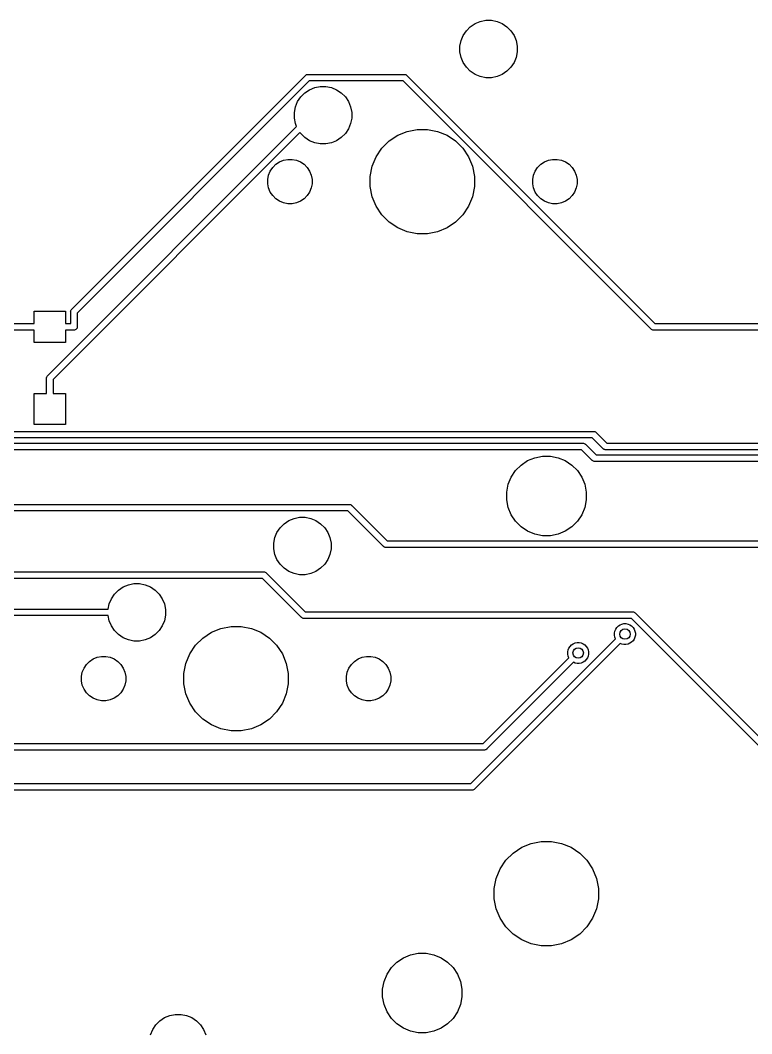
# Model space of a CAD drawing. Extents: x 0.4 to 23, y -16.1 to -0.4.
# Drawn here: x 11.487 to 12.591, y -4.473 to -2.944 of the extents above; entities that cross this region are included whole.
import ezdxf

# ---------------------------------------------------------------- set-up
doc = ezdxf.new("R2010")
doc.units = 0
doc.header["$MEASUREMENT"] = 0
doc.layers.add('BLACK', color=7, linetype='CONTINUOUS')

msp = doc.modelspace()

# ---------------------------------------------------------------- linework, layer by layer
at = {"layer": 'BLACK', "linetype": 'CONTINUOUS'}
for p, q in [((12.1661, -2.95386), (12.1732, -2.94912)), ((12.1732, -2.94912), (12.1811, -2.94586)), ((12.1811, -2.94586), (12.1895, -2.94419)), ((12.1895, -2.94419), (12.198, -2.94419)), ((12.198, -2.94419), (12.2064, -2.94586)), ((12.2064, -2.94586), (12.2143, -2.94912)), ((12.2143, -2.94912), (12.2213, -2.95386)), ((12.1554, -2.96699), (12.1601, -2.95989)), ((12.1601, -2.95989), (12.1661, -2.95386)), ((12.2213, -2.95386), (12.2274, -2.95989)), ((12.2274, -2.95989), (12.2321, -2.96699)), ((12.1504, -2.98323), (12.1521, -2.97487)), ((12.1521, -2.97487), (12.1554, -2.96699)), ((12.2321, -2.96699), (12.2354, -2.97487)), ((12.2354, -2.97487), (12.237, -2.98323)), ((12.1504, -2.99177), (12.1504, -2.98323)), ((12.1521, -3.00013), (12.1504, -2.99177)), ((12.237, -2.99177), (12.2354, -3.00013)), ((12.237, -2.98323), (12.237, -2.99177)), ((12.1554, -3.00801), (12.1521, -3.00013)), ((12.1601, -3.01511), (12.1554, -3.00801)), ((12.2321, -3.00801), (12.2274, -3.01511)), ((12.2354, -3.00013), (12.2321, -3.00801)), ((11.5644, -3.38032), (11.9172, -3.02751)), ((11.9172, -3.02751), (11.9173, -3.02732)), ((11.9173, -3.02732), (11.9175, -3.02716)), ((11.9175, -3.02716), (11.9181, -3.0267)), ((11.9175, -3.02716), (11.9175, -3.02716)), ((11.9181, -3.0267), (11.919, -3.02625)), ((11.9181, -3.0267), (11.9181, -3.0267)), ((11.9181, -3.0267), (11.9181, -3.0267)), ((11.919, -3.02625), (11.9199, -3.02596)), ((11.9199, -3.02596), (11.9206, -3.02589)), ((11.9206, -3.02589), (11.9208, -3.02587)), ((11.9206, -3.02589), (11.9206, -3.02589)), ((11.9208, -3.02587), (11.9211, -3.02589)), ((11.9211, -3.02589), (12.0664, -3.02589)), ((12.0664, -3.02589), (12.0666, -3.02587)), ((12.0666, -3.02587), (12.0669, -3.02589)), ((12.0669, -3.02589), (12.0669, -3.02589)), ((12.0669, -3.02589), (12.0676, -3.02596)), ((12.0676, -3.02596), (12.0685, -3.02625)), ((12.0685, -3.02625), (12.0694, -3.0267)), ((12.0694, -3.0267), (12.0701, -3.02732)), ((12.0701, -3.02732), (12.0703, -3.02751)), ((12.0703, -3.02751), (12.4446, -3.40182)), ((12.1661, -3.02114), (12.1601, -3.01511)), ((12.1732, -3.02588), (12.1661, -3.02114)), ((12.1811, -3.02914), (12.1732, -3.02588)), ((12.2143, -3.02588), (12.2064, -3.02914)), ((12.2213, -3.02114), (12.2143, -3.02588)), ((12.2274, -3.01511), (12.2213, -3.02114)), ((11.9229, -3.03574), (11.5726, -3.38601)), ((12.0646, -3.03574), (11.9229, -3.03574)), ((12.4389, -3.41005), (12.0646, -3.03574)), ((12.1895, -3.03081), (12.1811, -3.02914)), ((12.198, -3.03081), (12.1895, -3.03081)), ((12.2064, -3.02914), (12.198, -3.03081)), ((11.9101, -3.05989), (11.9161, -3.05386)), ((11.9161, -3.05386), (11.9232, -3.04912)), ((11.9232, -3.04912), (11.9311, -3.04586)), ((11.9311, -3.04586), (11.9395, -3.04419)), ((11.9395, -3.04419), (11.948, -3.04419)), ((11.948, -3.04419), (11.9564, -3.04586)), ((11.9564, -3.04586), (11.9643, -3.04912)), ((11.9643, -3.04912), (11.9713, -3.05386)), ((11.9713, -3.05386), (11.9774, -3.05989)), ((11.9021, -3.07487), (11.9054, -3.06699)), ((11.9054, -3.06699), (11.9101, -3.05989)), ((11.9774, -3.05989), (11.9821, -3.06699)), ((11.9821, -3.06699), (11.9854, -3.07487)), ((11.9004, -3.08323), (11.9021, -3.07487)), ((11.9004, -3.09177), (11.9004, -3.08323)), ((11.9854, -3.07487), (11.987, -3.08323)), ((11.987, -3.08323), (11.987, -3.09177)), ((11.9021, -3.10013), (11.9004, -3.09177)), ((11.9039, -3.10446), (11.9021, -3.10013)), ((11.9854, -3.10013), (11.9821, -3.10801)), ((11.987, -3.09177), (11.9854, -3.10013)), ((11.528, -3.48039), (11.9039, -3.10446)), ((11.9089, -3.11334), (11.5362, -3.48608)), ((11.9101, -3.11511), (11.9089, -3.11334)), ((11.9161, -3.12114), (11.9101, -3.11511)), ((11.9774, -3.11511), (11.9713, -3.12114)), ((11.9821, -3.10801), (11.9774, -3.11511)), ((12.0435, -3.12634), (12.0564, -3.11772)), ((12.0564, -3.11772), (12.0708, -3.11179)), ((12.0708, -3.11179), (12.086, -3.10876)), ((12.086, -3.10876), (12.1015, -3.10876)), ((12.1015, -3.10876), (12.1167, -3.11179)), ((12.1167, -3.11179), (12.131, -3.11772)), ((12.131, -3.11772), (12.1439, -3.12634)), ((11.9232, -3.12588), (11.9161, -3.12114)), ((11.9311, -3.12914), (11.9232, -3.12588)), ((11.9395, -3.13081), (11.9311, -3.12914)), ((11.948, -3.13081), (11.9395, -3.13081)), ((11.9564, -3.12914), (11.948, -3.13081)), ((11.9643, -3.12588), (11.9564, -3.12914)), ((11.9713, -3.12114), (11.9643, -3.12588)), ((12.0326, -3.13731), (12.0435, -3.12634)), ((12.1439, -3.12634), (12.1549, -3.13731)), ((12.024, -3.1502), (12.0326, -3.13731)), ((12.1549, -3.13731), (12.1635, -3.1502)), ((11.8677, -3.16617), (11.8724, -3.16151)), ((11.8724, -3.16151), (11.8779, -3.15784)), ((11.8779, -3.15784), (11.884, -3.15532)), ((11.884, -3.15532), (11.8904, -3.15404)), ((11.8904, -3.15404), (11.897, -3.15404)), ((11.897, -3.15404), (11.9035, -3.15532)), ((11.9035, -3.15532), (11.9096, -3.15784)), ((11.9096, -3.15784), (11.9151, -3.16151)), ((11.9151, -3.16151), (11.9197, -3.16617)), ((12.015, -3.17974), (12.018, -3.16453)), ((12.018, -3.16453), (12.024, -3.1502)), ((12.1635, -3.1502), (12.1695, -3.16453)), ((12.1695, -3.16453), (12.1725, -3.17974)), ((12.2677, -3.16617), (12.2724, -3.16151)), ((12.2724, -3.16151), (12.2779, -3.15784)), ((12.2779, -3.15784), (12.284, -3.15532)), ((12.284, -3.15532), (12.2904, -3.15404)), ((12.2904, -3.15404), (12.297, -3.15404)), ((12.297, -3.15404), (12.3035, -3.15532)), ((12.3035, -3.15532), (12.3096, -3.15784)), ((12.3096, -3.15784), (12.3151, -3.16151)), ((12.3151, -3.16151), (12.3197, -3.16617)), ((11.8603, -3.1842), (11.8616, -3.17774)), ((11.8616, -3.17774), (11.8641, -3.17165)), ((11.8641, -3.17165), (11.8677, -3.16617)), ((11.9197, -3.16617), (11.9234, -3.17165)), ((11.9234, -3.17165), (11.9259, -3.17774)), ((11.9259, -3.17774), (11.9272, -3.1842)), ((12.015, -3.19526), (12.015, -3.17974)), ((12.1725, -3.17974), (12.1725, -3.19526)), ((12.2603, -3.1842), (12.2616, -3.17774)), ((12.2616, -3.17774), (12.2641, -3.17165)), ((12.2641, -3.17165), (12.2677, -3.16617)), ((12.3197, -3.16617), (12.3234, -3.17165)), ((12.3234, -3.17165), (12.3259, -3.17774)), ((12.3259, -3.17774), (12.3272, -3.1842)), ((11.8603, -3.1908), (11.8603, -3.1842)), ((11.8616, -3.19726), (11.8603, -3.1908)), ((11.9272, -3.1908), (11.9259, -3.19726)), ((11.9272, -3.1842), (11.9272, -3.1908)), ((12.018, -3.21047), (12.015, -3.19526)), ((12.1725, -3.19526), (12.1695, -3.21047)), ((12.2603, -3.1908), (12.2603, -3.1842)), ((12.2616, -3.19726), (12.2603, -3.1908)), ((12.3272, -3.1908), (12.3259, -3.19726)), ((12.3272, -3.1842), (12.3272, -3.1908)), ((11.8641, -3.20335), (11.8616, -3.19726)), ((11.8677, -3.20883), (11.8641, -3.20335)), ((11.8724, -3.21349), (11.8677, -3.20883)), ((11.9197, -3.20883), (11.9151, -3.21349)), ((11.9234, -3.20335), (11.9197, -3.20883)), ((11.9259, -3.19726), (11.9234, -3.20335)), ((12.024, -3.2248), (12.018, -3.21047)), ((12.1695, -3.21047), (12.1635, -3.2248)), ((12.2641, -3.20335), (12.2616, -3.19726)), ((12.2677, -3.20883), (12.2641, -3.20335)), ((12.2724, -3.21349), (12.2677, -3.20883)), ((12.3197, -3.20883), (12.3151, -3.21349)), ((12.3234, -3.20335), (12.3197, -3.20883)), ((12.3259, -3.19726), (12.3234, -3.20335)), ((11.8779, -3.21716), (11.8724, -3.21349)), ((11.884, -3.21968), (11.8779, -3.21716)), ((11.8904, -3.22096), (11.884, -3.21968)), ((11.897, -3.22096), (11.8904, -3.22096)), ((11.9035, -3.21968), (11.897, -3.22096)), ((11.9096, -3.21716), (11.9035, -3.21968)), ((11.9151, -3.21349), (11.9096, -3.21716)), ((12.0326, -3.23769), (12.024, -3.2248)), ((12.1635, -3.2248), (12.1549, -3.23769)), ((12.2779, -3.21716), (12.2724, -3.21349)), ((12.284, -3.21968), (12.2779, -3.21716)), ((12.2904, -3.22096), (12.284, -3.21968)), ((12.297, -3.22096), (12.2904, -3.22096)), ((12.3035, -3.21968), (12.297, -3.22096)), ((12.3096, -3.21716), (12.3035, -3.21968)), ((12.3151, -3.21349), (12.3096, -3.21716)), ((12.0435, -3.24866), (12.0326, -3.23769)), ((12.1549, -3.23769), (12.1439, -3.24866)), ((12.0564, -3.25728), (12.0435, -3.24866)), ((12.1439, -3.24866), (12.131, -3.25728)), ((12.0708, -3.26321), (12.0564, -3.25728)), ((12.086, -3.26624), (12.0708, -3.26321)), ((12.1015, -3.26624), (12.086, -3.26624)), ((12.1167, -3.26321), (12.1015, -3.26624)), ((12.131, -3.25728), (12.1167, -3.26321)), ((11.5076, -3.40182), (11.5076, -3.38312)), ((11.5076, -3.38312), (11.5549, -3.38312)), ((11.5549, -3.38312), (11.5549, -3.40182)), ((11.5627, -3.38397), (11.5628, -3.38301)), ((11.5628, -3.38421), (11.5627, -3.38397)), ((11.5628, -3.38301), (11.5631, -3.38208)), ((11.5628, -3.40182), (11.5628, -3.38421)), ((11.5631, -3.38208), (11.5636, -3.38123)), ((11.5636, -3.38123), (11.564, -3.38066)), ((11.564, -3.38066), (11.5642, -3.38048)), ((11.564, -3.38066), (11.564, -3.38066)), ((11.5642, -3.38048), (11.5644, -3.38032)), ((11.5726, -3.38601), (11.5726, -3.4065)), ((11.434, -3.40182), (11.5076, -3.40182)), ((11.5549, -3.40182), (11.5628, -3.40182)), ((11.5718, -3.40949), (11.5712, -3.41024)), ((11.5723, -3.40863), (11.5718, -3.40949)), ((11.5725, -3.4077), (11.5723, -3.40863)), ((11.5726, -3.40674), (11.5725, -3.4077)), ((11.5726, -3.4065), (11.5726, -3.40674)), ((12.439, -3.41024), (12.4389, -3.41005)), ((12.4446, -3.40182), (12.8067, -3.40182)), ((11.5076, -3.41166), (11.4358, -3.41166)), ((11.5076, -3.43036), (11.5076, -3.41166)), ((11.5674, -3.41166), (11.5549, -3.41166)), ((11.5549, -3.41166), (11.5549, -3.43036)), ((11.5677, -3.41169), (11.5674, -3.41166)), ((11.5679, -3.41166), (11.5677, -3.41169)), ((11.5687, -3.41159), (11.5679, -3.41166)), ((11.5679, -3.41166), (11.5679, -3.41166)), ((11.5696, -3.41131), (11.5687, -3.41159)), ((11.5704, -3.41085), (11.5696, -3.41131)), ((11.5712, -3.41024), (11.5704, -3.41085)), ((12.4392, -3.41039), (12.439, -3.41024)), ((12.4397, -3.41077), (12.4392, -3.41039)), ((12.4392, -3.41039), (12.4392, -3.41039)), ((12.4398, -3.41085), (12.4397, -3.41077)), ((12.4407, -3.41131), (12.4398, -3.41085)), ((12.4416, -3.41159), (12.4407, -3.41131)), ((12.4423, -3.41166), (12.4416, -3.41159)), ((12.4425, -3.41169), (12.4423, -3.41166)), ((12.4423, -3.41166), (12.4423, -3.41166)), ((12.4428, -3.41166), (12.4425, -3.41169)), ((12.802, -3.41166), (12.4428, -3.41166)), ((11.5549, -3.43036), (11.5076, -3.43036)), ((11.5263, -3.48404), (11.5264, -3.4836)), ((11.5263, -3.48428), (11.5263, -3.48404)), ((11.5263, -3.49457), (11.5263, -3.48428)), ((11.5264, -3.48308), (11.5265, -3.48285)), ((11.5264, -3.4836), (11.5264, -3.48308)), ((11.5265, -3.48285), (11.5267, -3.48215)), ((11.5267, -3.48215), (11.5271, -3.4813)), ((11.5271, -3.4813), (11.5276, -3.48073)), ((11.5276, -3.48073), (11.5278, -3.48055)), ((11.5276, -3.48073), (11.5276, -3.48073)), ((11.5278, -3.48055), (11.528, -3.48039)), ((11.5362, -3.48608), (11.5362, -3.50713)), ((11.5263, -3.50713), (11.5263, -3.49457)), ((11.5263, -3.49457), (11.5263, -3.49457)), ((11.5076, -3.55438), (11.5076, -3.50713)), ((11.5076, -3.50713), (11.5263, -3.50713)), ((11.5362, -3.50713), (11.5549, -3.50713)), ((11.5549, -3.50713), (11.5549, -3.55438)), ((11.5549, -3.55438), (11.5076, -3.55438)), ((11.3074, -3.56456), (12.3521, -3.56456)), ((12.3503, -3.57441), (11.3092, -3.57441)), ((12.3664, -3.59052), (12.3503, -3.57441)), ((12.3521, -3.56456), (12.3524, -3.56454)), ((12.3524, -3.56454), (12.3526, -3.56456)), ((12.3526, -3.56456), (12.3526, -3.56456)), ((12.3526, -3.56456), (12.3533, -3.56463)), ((12.3533, -3.56463), (12.3543, -3.56492)), ((12.3543, -3.56492), (12.3551, -3.56537)), ((12.3551, -3.56537), (12.3559, -3.56599)), ((12.3559, -3.56599), (12.356, -3.56618)), ((12.356, -3.56618), (12.3721, -3.58229)), ((11.3148, -3.58229), (12.3359, -3.58229)), ((12.3341, -3.59213), (11.3166, -3.59213)), ((12.3503, -3.60828), (12.3341, -3.59213)), ((12.3359, -3.58229), (12.3361, -3.58227)), ((12.3361, -3.58227), (12.3364, -3.58229)), ((12.3364, -3.58229), (12.3364, -3.58229)), ((12.3364, -3.58229), (12.3371, -3.58236)), ((12.3371, -3.58236), (12.338, -3.58264)), ((12.338, -3.58264), (12.3389, -3.5831)), ((12.3389, -3.5831), (12.3396, -3.58372)), ((12.3396, -3.58372), (12.3398, -3.5839)), ((12.3398, -3.5839), (12.3559, -3.60005)), ((12.3666, -3.59071), (12.3664, -3.59052)), ((12.3668, -3.59086), (12.3666, -3.59071)), ((12.3673, -3.59132), (12.3668, -3.59086)), ((12.3676, -3.59144), (12.3673, -3.59132)), ((12.3682, -3.59178), (12.3676, -3.59144)), ((12.3691, -3.59206), (12.3682, -3.59178)), ((12.3698, -3.59213), (12.3691, -3.59206)), ((12.3701, -3.59215), (12.3698, -3.59213)), ((12.3698, -3.59213), (12.3698, -3.59213)), ((12.3703, -3.59213), (12.3701, -3.59215)), ((13.9919, -3.59213), (12.3703, -3.59213)), ((12.3721, -3.58229), (13.9901, -3.58229)), ((12.2428, -3.61527), (12.2526, -3.6087)), ((12.2526, -3.6087), (12.2635, -3.60418)), ((12.2635, -3.60418), (12.2751, -3.60187)), ((12.2751, -3.60187), (12.2869, -3.60187)), ((12.2869, -3.60187), (12.2985, -3.60418)), ((12.2985, -3.60418), (12.3095, -3.6087)), ((12.3095, -3.6087), (12.3193, -3.61527)), ((12.3504, -3.60847), (12.3503, -3.60828)), ((12.3506, -3.60862), (12.3504, -3.60847)), ((12.3512, -3.60908), (12.3506, -3.60862)), ((12.3559, -3.60005), (13.9974, -3.60005)), ((12.2278, -3.63347), (12.2344, -3.62364)), ((12.2344, -3.62364), (12.2428, -3.61527)), ((12.3193, -3.61527), (12.3277, -3.62364)), ((12.3277, -3.62364), (12.3342, -3.63347)), ((12.352, -3.60954), (12.3512, -3.60908)), ((12.3529, -3.60982), (12.352, -3.60954)), ((12.3537, -3.60989), (12.3529, -3.60982)), ((12.3539, -3.60992), (12.3537, -3.60989)), ((12.3537, -3.60989), (12.3537, -3.60989)), ((12.3541, -3.60989), (12.3539, -3.60992)), ((13.9992, -3.60989), (12.3541, -3.60989)), ((12.2233, -3.6444), (12.2278, -3.63347)), ((12.3342, -3.63347), (12.3388, -3.6444)), ((12.221, -3.656), (12.2233, -3.6444)), ((12.3388, -3.6444), (12.3411, -3.656)), ((12.221, -3.66782), (12.221, -3.656)), ((12.2233, -3.67942), (12.221, -3.66782)), ((12.3411, -3.66782), (12.3388, -3.67942)), ((12.3411, -3.656), (12.3411, -3.66782)), ((11.4296, -3.6747), (11.9832, -3.6747)), ((11.9814, -3.68454), (11.4314, -3.68454)), ((12.035, -3.73811), (11.9814, -3.68454)), ((11.9832, -3.6747), (11.9834, -3.67467)), ((11.9834, -3.67467), (11.9837, -3.6747)), ((11.9837, -3.6747), (11.9837, -3.6747)), ((11.9837, -3.6747), (11.9844, -3.67477)), ((11.9844, -3.67477), (11.9853, -3.67505)), ((11.9853, -3.67505), (11.9862, -3.67551)), ((11.9862, -3.67551), (11.9869, -3.67612)), ((11.9869, -3.67612), (11.9871, -3.67631)), ((11.9871, -3.67631), (12.0407, -3.72988)), ((12.2278, -3.69035), (12.2233, -3.67942)), ((12.3388, -3.67942), (12.3342, -3.69035)), ((11.8849, -3.70386), (11.892, -3.69912)), ((11.892, -3.69912), (11.8999, -3.69586)), ((11.8999, -3.69586), (11.9083, -3.69419)), ((11.9083, -3.69419), (11.9168, -3.69419)), ((11.9168, -3.69419), (11.9252, -3.69586)), ((11.9252, -3.69586), (11.933, -3.69912)), ((11.933, -3.69912), (11.9401, -3.70386)), ((12.2344, -3.70018), (12.2278, -3.69035)), ((12.2428, -3.70855), (12.2344, -3.70018)), ((12.3277, -3.70018), (12.3193, -3.70855)), ((12.3342, -3.69035), (12.3277, -3.70018)), ((11.8741, -3.71699), (11.8789, -3.70989)), ((11.8789, -3.70989), (11.8849, -3.70386)), ((11.9401, -3.70386), (11.9462, -3.70989)), ((11.9462, -3.70989), (11.9509, -3.71699)), ((12.2526, -3.71512), (12.2428, -3.70855)), ((12.2635, -3.71964), (12.2526, -3.71512)), ((12.3095, -3.71512), (12.2985, -3.71964)), ((12.3193, -3.70855), (12.3095, -3.71512)), ((11.8692, -3.73323), (11.8709, -3.72487)), ((11.8709, -3.72487), (11.8741, -3.71699)), ((11.9509, -3.71699), (11.9542, -3.72487)), ((11.9542, -3.72487), (11.9558, -3.73323)), ((12.0407, -3.72988), (13.6413, -3.72988)), ((12.2751, -3.72195), (12.2635, -3.71964)), ((12.2869, -3.72195), (12.2751, -3.72195)), ((12.2985, -3.71964), (12.2869, -3.72195)), ((11.8692, -3.74177), (11.8692, -3.73323)), ((11.8709, -3.75013), (11.8692, -3.74177)), ((11.9558, -3.74177), (11.9542, -3.75013)), ((11.9558, -3.73323), (11.9558, -3.74177)), ((12.0351, -3.7383), (12.035, -3.73811)), ((12.0353, -3.73845), (12.0351, -3.7383)), ((12.0359, -3.73891), (12.0353, -3.73845)), ((12.0353, -3.73845), (12.0353, -3.73845)), ((12.0361, -3.73906), (12.0359, -3.73891)), ((12.0367, -3.73937), (12.0361, -3.73906)), ((12.0376, -3.73965), (12.0367, -3.73937)), ((12.0384, -3.73972), (12.0376, -3.73965)), ((12.0386, -3.73975), (12.0384, -3.73972)), ((12.0384, -3.73972), (12.0384, -3.73972)), ((12.0389, -3.73972), (12.0386, -3.73975)), ((13.6431, -3.73972), (12.0389, -3.73972)), ((11.8741, -3.75801), (11.8709, -3.75013)), ((11.8789, -3.76511), (11.8741, -3.75801)), ((11.9509, -3.75801), (11.9462, -3.76511)), ((11.9542, -3.75013), (11.9509, -3.75801)), ((11.3808, -3.77646), (11.8542, -3.77646)), ((11.8542, -3.77646), (11.8544, -3.77644)), ((11.8544, -3.77644), (11.8547, -3.77646)), ((11.8547, -3.77646), (11.8547, -3.77646)), ((11.8547, -3.77646), (11.8554, -3.77653)), ((11.8554, -3.77653), (11.8563, -3.77681)), ((11.8563, -3.77681), (11.8572, -3.77727)), ((11.8849, -3.77114), (11.8789, -3.76511)), ((11.892, -3.77588), (11.8849, -3.77114)), ((11.8999, -3.77914), (11.892, -3.77588)), ((11.933, -3.77588), (11.9252, -3.77914)), ((11.9401, -3.77114), (11.933, -3.77588)), ((11.9462, -3.76511), (11.9401, -3.77114)), ((11.8524, -3.7863), (11.3826, -3.7863)), ((11.9112, -3.8451), (11.8524, -3.7863)), ((11.8572, -3.77727), (11.8579, -3.77789)), ((11.8579, -3.77789), (11.8581, -3.77807)), ((11.8581, -3.77807), (11.9169, -3.83687)), ((11.9083, -3.78081), (11.8999, -3.77914)), ((11.9168, -3.78081), (11.9083, -3.78081)), ((11.9252, -3.77914), (11.9168, -3.78081)), ((11.6289, -3.80989), (11.6349, -3.80386)), ((11.6349, -3.80386), (11.642, -3.79912)), ((11.642, -3.79912), (11.6499, -3.79586)), ((11.6499, -3.79586), (11.6583, -3.79419)), ((11.6583, -3.79419), (11.6668, -3.79419)), ((11.6668, -3.79419), (11.6752, -3.79586)), ((11.6752, -3.79586), (11.683, -3.79912)), ((11.683, -3.79912), (11.6901, -3.80386)), ((11.6901, -3.80386), (11.6962, -3.80989)), ((11.6209, -3.82487), (11.6241, -3.81699)), ((11.6241, -3.81699), (11.6289, -3.80989)), ((11.6962, -3.80989), (11.7009, -3.81699)), ((11.7009, -3.81699), (11.7042, -3.82487)), ((11.4487, -3.83258), (11.6193, -3.83258)), ((11.6193, -3.83258), (11.6209, -3.82487)), ((11.7042, -3.82487), (11.7058, -3.83323)), ((11.7058, -3.83323), (11.7058, -3.84177)), ((11.9169, -3.83687), (12.4112, -3.83687)), ((12.4112, -3.83687), (12.4114, -3.83685)), ((12.4114, -3.83685), (12.4117, -3.83687)), ((12.4117, -3.83687), (12.4117, -3.83687)), ((12.4117, -3.83687), (12.4124, -3.83694)), ((12.4124, -3.83694), (12.4133, -3.83722)), ((12.4133, -3.83722), (12.4142, -3.83768)), ((12.4142, -3.83768), (12.4149, -3.83829)), ((12.4149, -3.83829), (12.4151, -3.83848)), ((11.6193, -3.84242), (11.4505, -3.84242)), ((11.6209, -3.85013), (11.6193, -3.84242)), ((11.6241, -3.85801), (11.6209, -3.85013)), ((11.7042, -3.85013), (11.7009, -3.85801)), ((11.7058, -3.84177), (11.7042, -3.85013)), ((11.9113, -3.84529), (11.9112, -3.8451)), ((11.9115, -3.84544), (11.9113, -3.84529)), ((11.912, -3.84582), (11.9115, -3.84544)), ((11.9115, -3.84544), (11.9115, -3.84544)), ((11.9121, -3.8459), (11.912, -3.84582)), ((11.9129, -3.84636), (11.9121, -3.8459)), ((11.9139, -3.84664), (11.9129, -3.84636)), ((11.9146, -3.84671), (11.9139, -3.84664)), ((11.9148, -3.84674), (11.9146, -3.84671)), ((11.9146, -3.84671), (11.9146, -3.84671)), ((11.9151, -3.84671), (11.9148, -3.84674)), ((12.4094, -3.84671), (11.9151, -3.84671)), ((12.6855, -4.12286), (12.4094, -3.84671)), ((12.4151, -3.83848), (12.6912, -4.11463)), ((11.6289, -3.86511), (11.6241, -3.85801)), ((11.6349, -3.87114), (11.6289, -3.86511)), ((11.6962, -3.86511), (11.6901, -3.87114)), ((11.7009, -3.85801), (11.6962, -3.86511)), ((11.7623, -3.87634), (11.7752, -3.86772)), ((11.7752, -3.86772), (11.7896, -3.86179)), ((11.7896, -3.86179), (11.8048, -3.85876)), ((11.8048, -3.85876), (11.8203, -3.85876)), ((11.8203, -3.85876), (11.8355, -3.86179)), ((11.8355, -3.86179), (11.8498, -3.86772)), ((11.8498, -3.86772), (11.8627, -3.87634)), ((12.3839, -3.8688), (12.3845, -3.86575)), ((12.3839, -3.8719), (12.3839, -3.8688)), ((12.3845, -3.86575), (12.3856, -3.86289)), ((12.3856, -3.86289), (12.3874, -3.86031)), ((12.3874, -3.86031), (12.3896, -3.85811)), ((12.3896, -3.85811), (12.3921, -3.85639)), ((12.3921, -3.85639), (12.395, -3.8552)), ((12.395, -3.8552), (12.398, -3.8546)), ((12.398, -3.8546), (12.4011, -3.8546)), ((12.4011, -3.8546), (12.4042, -3.8552)), ((12.4042, -3.8552), (12.4071, -3.85639)), ((12.4071, -3.85639), (12.4096, -3.85811)), ((12.4096, -3.85811), (12.4118, -3.86031)), ((12.4118, -3.86031), (12.4136, -3.86289)), ((12.4136, -3.86289), (12.4147, -3.86575)), ((12.4147, -3.86575), (12.4153, -3.8688)), ((12.4153, -3.8688), (12.4153, -3.8719)), ((11.642, -3.87588), (11.6349, -3.87114)), ((11.6499, -3.87914), (11.642, -3.87588)), ((11.6583, -3.88081), (11.6499, -3.87914)), ((11.6668, -3.88081), (11.6583, -3.88081)), ((11.6752, -3.87914), (11.6668, -3.88081)), ((11.683, -3.87588), (11.6752, -3.87914)), ((11.6901, -3.87114), (11.683, -3.87588)), ((11.7514, -3.88731), (11.7623, -3.87634)), ((11.8627, -3.87634), (11.8737, -3.88731)), ((12.167, -4.09603), (12.3855, -3.87748)), ((12.3214, -3.88495), (12.3243, -3.88376)), ((12.3243, -3.88376), (12.3273, -3.88315)), ((12.3273, -3.88315), (12.3304, -3.88315)), ((12.3304, -3.88315), (12.3335, -3.88376)), ((12.3335, -3.88376), (12.3363, -3.88495)), ((12.3845, -3.87494), (12.3839, -3.8719)), ((12.3855, -3.87748), (12.3845, -3.87494)), ((12.4096, -3.88258), (12.4071, -3.8843)), ((12.4118, -3.88039), (12.4096, -3.88258)), ((12.4136, -3.87781), (12.4118, -3.88039)), ((12.4147, -3.87494), (12.4136, -3.87781)), ((12.4153, -3.8719), (12.4147, -3.87494)), ((11.7427, -3.9002), (11.7514, -3.88731)), ((11.8737, -3.88731), (11.8823, -3.9002)), ((12.3925, -3.88444), (12.1726, -4.10426)), ((12.3131, -3.89735), (12.3137, -3.89431)), ((12.3131, -3.90045), (12.3131, -3.89735)), ((12.3137, -3.89431), (12.3149, -3.89144)), ((12.3149, -3.89144), (12.3166, -3.88886)), ((12.3166, -3.88886), (12.3188, -3.88667)), ((12.3188, -3.88667), (12.3214, -3.88495)), ((12.3363, -3.88495), (12.3389, -3.88667)), ((12.3389, -3.88667), (12.3411, -3.88886)), ((12.3411, -3.88886), (12.3428, -3.89144)), ((12.3428, -3.89144), (12.344, -3.89431)), ((12.344, -3.89431), (12.3446, -3.89735)), ((12.3446, -3.89735), (12.3446, -3.90045)), ((12.395, -3.88549), (12.3925, -3.88444)), ((12.398, -3.88609), (12.395, -3.88549)), ((12.4011, -3.88609), (12.398, -3.88609)), ((12.4042, -3.88549), (12.4011, -3.88609)), ((12.4071, -3.8843), (12.4042, -3.88549)), ((11.5865, -3.91617), (11.5912, -3.91151)), ((11.5912, -3.91151), (11.5967, -3.90784)), ((11.5967, -3.90784), (11.6028, -3.90532)), ((11.6028, -3.90532), (11.6092, -3.90404)), ((11.6092, -3.90404), (11.6158, -3.90404)), ((11.6158, -3.90404), (11.6223, -3.90532)), ((11.6223, -3.90532), (11.6284, -3.90784)), ((11.6284, -3.90784), (11.6339, -3.91151)), ((11.6339, -3.91151), (11.6385, -3.91617)), ((11.7338, -3.92974), (11.7368, -3.91453)), ((11.7368, -3.91453), (11.7427, -3.9002)), ((11.8823, -3.9002), (11.8882, -3.91453)), ((11.8882, -3.91453), (11.8913, -3.92974)), ((11.9865, -3.91617), (11.9912, -3.91151)), ((11.9912, -3.91151), (11.9967, -3.90784)), ((11.9967, -3.90784), (12.0028, -3.90532)), ((12.0028, -3.90532), (12.0092, -3.90404)), ((12.0092, -3.90404), (12.0158, -3.90404)), ((12.0158, -3.90404), (12.0223, -3.90532)), ((12.0223, -3.90532), (12.0284, -3.90784)), ((12.0284, -3.90784), (12.0339, -3.91151)), ((12.0339, -3.91151), (12.0385, -3.91617)), ((12.1853, -4.03549), (12.3148, -3.90603)), ((12.3217, -3.91299), (12.191, -4.04372)), ((12.3137, -3.9035), (12.3131, -3.90045)), ((12.3148, -3.90603), (12.3137, -3.9035)), ((12.3243, -3.91404), (12.3217, -3.91299)), ((12.3273, -3.91465), (12.3243, -3.91404)), ((12.3304, -3.91465), (12.3273, -3.91465)), ((12.3335, -3.91404), (12.3304, -3.91465)), ((12.3363, -3.91286), (12.3335, -3.91404)), ((12.3389, -3.91113), (12.3363, -3.91286)), ((12.3411, -3.90894), (12.3389, -3.91113)), ((12.3428, -3.90636), (12.3411, -3.90894)), ((12.344, -3.9035), (12.3428, -3.90636)), ((12.3446, -3.90045), (12.344, -3.9035)), ((11.5791, -3.9342), (11.5803, -3.92774)), ((11.5803, -3.92774), (11.5829, -3.92165)), ((11.5829, -3.92165), (11.5865, -3.91617)), ((11.6385, -3.91617), (11.6422, -3.92165)), ((11.6422, -3.92165), (11.6447, -3.92774)), ((11.6447, -3.92774), (11.646, -3.9342)), ((11.7338, -3.94526), (11.7338, -3.92974)), ((11.8913, -3.92974), (11.8913, -3.94526)), ((11.9791, -3.9342), (11.9803, -3.92774)), ((11.9803, -3.92774), (11.9829, -3.92165)), ((11.9829, -3.92165), (11.9865, -3.91617)), ((12.0385, -3.91617), (12.0422, -3.92165)), ((12.0422, -3.92165), (12.0447, -3.92774)), ((12.0447, -3.92774), (12.046, -3.9342)), ((11.5791, -3.9408), (11.5791, -3.9342)), ((11.5803, -3.94726), (11.5791, -3.9408)), ((11.646, -3.9408), (11.6447, -3.94726)), ((11.646, -3.9342), (11.646, -3.9408)), ((11.7368, -3.96047), (11.7338, -3.94526)), ((11.8913, -3.94526), (11.8882, -3.96047)), ((11.9791, -3.9408), (11.9791, -3.9342)), ((11.9803, -3.94726), (11.9791, -3.9408)), ((12.046, -3.9408), (12.0447, -3.94726)), ((12.046, -3.9342), (12.046, -3.9408)), ((11.5829, -3.95335), (11.5803, -3.94726)), ((11.5865, -3.95883), (11.5829, -3.95335)), ((11.5912, -3.96349), (11.5865, -3.95883)), ((11.6385, -3.95883), (11.6339, -3.96349)), ((11.6422, -3.95335), (11.6385, -3.95883)), ((11.6447, -3.94726), (11.6422, -3.95335)), ((11.7427, -3.9748), (11.7368, -3.96047)), ((11.8882, -3.96047), (11.8823, -3.9748)), ((11.9829, -3.95335), (11.9803, -3.94726)), ((11.9865, -3.95883), (11.9829, -3.95335)), ((11.9912, -3.96349), (11.9865, -3.95883)), ((12.0385, -3.95883), (12.0339, -3.96349)), ((12.0422, -3.95335), (12.0385, -3.95883)), ((12.0447, -3.94726), (12.0422, -3.95335)), ((11.5967, -3.96716), (11.5912, -3.96349)), ((11.6028, -3.96968), (11.5967, -3.96716)), ((11.6092, -3.97096), (11.6028, -3.96968)), ((11.6158, -3.97096), (11.6092, -3.97096)), ((11.6223, -3.96968), (11.6158, -3.97096)), ((11.6284, -3.96716), (11.6223, -3.96968)), ((11.6339, -3.96349), (11.6284, -3.96716)), ((11.7514, -3.98769), (11.7427, -3.9748)), ((11.8823, -3.9748), (11.8737, -3.98769)), ((11.9967, -3.96716), (11.9912, -3.96349)), ((12.0028, -3.96968), (11.9967, -3.96716)), ((12.0092, -3.97096), (12.0028, -3.96968)), ((12.0158, -3.97096), (12.0092, -3.97096)), ((12.0223, -3.96968), (12.0158, -3.97096)), ((12.0284, -3.96716), (12.0223, -3.96968)), ((12.0339, -3.96349), (12.0284, -3.96716)), ((11.7623, -3.99866), (11.7514, -3.98769)), ((11.8737, -3.98769), (11.8627, -3.99866)), ((11.7752, -4.00728), (11.7623, -3.99866)), ((11.8627, -3.99866), (11.8498, -4.00728)), ((11.7896, -4.01321), (11.7752, -4.00728)), ((11.8048, -4.01624), (11.7896, -4.01321)), ((11.8203, -4.01624), (11.8048, -4.01624)), ((11.8355, -4.01321), (11.8203, -4.01624)), ((11.8498, -4.00728), (11.8355, -4.01321)), ((11.2984, -4.03549), (12.1853, -4.03549)), ((12.1871, -4.04533), (11.3002, -4.04533)), ((12.1874, -4.04535), (12.1871, -4.04533)), ((12.1876, -4.04533), (12.1874, -4.04535)), ((12.1883, -4.04526), (12.1876, -4.04533)), ((12.1876, -4.04533), (12.1876, -4.04533)), ((12.1893, -4.04498), (12.1883, -4.04526)), ((12.1901, -4.04452), (12.1893, -4.04498)), ((12.1909, -4.04391), (12.1901, -4.04452)), ((12.191, -4.04372), (12.1909, -4.04391)), ((11.3049, -4.09603), (12.167, -4.09603)), ((12.1688, -4.10587), (11.3067, -4.10587)), ((12.169, -4.1059), (12.1688, -4.10587)), ((12.1692, -4.10587), (12.169, -4.1059)), ((12.17, -4.1058), (12.1692, -4.10587)), ((12.1692, -4.10587), (12.1692, -4.10587)), ((12.1709, -4.10552), (12.17, -4.1058)), ((12.1717, -4.10506), (12.1709, -4.10552)), ((12.1725, -4.10445), (12.1717, -4.10506)), ((12.1726, -4.10426), (12.1725, -4.10445)), ((12.2437, -4.19213), (12.2581, -4.1862)), ((12.2581, -4.1862), (12.2733, -4.18317)), ((12.2733, -4.18317), (12.2888, -4.18317)), ((12.2888, -4.18317), (12.304, -4.1862)), ((12.304, -4.1862), (12.3183, -4.19213)), ((12.2199, -4.21172), (12.2308, -4.20075)), ((12.2308, -4.20075), (12.2437, -4.19213)), ((12.3183, -4.19213), (12.3312, -4.20075)), ((12.3312, -4.20075), (12.3422, -4.21172)), ((12.2112, -4.22461), (12.2199, -4.21172)), ((12.3422, -4.21172), (12.3508, -4.22461)), ((12.2053, -4.23894), (12.2112, -4.22461)), ((12.3508, -4.22461), (12.3567, -4.23894)), ((12.2023, -4.25415), (12.2053, -4.23894)), ((12.3567, -4.23894), (12.3598, -4.25415)), ((12.2023, -4.26966), (12.2023, -4.25415)), ((12.3598, -4.25415), (12.3598, -4.26966)), ((12.2053, -4.28488), (12.2023, -4.26966)), ((12.3598, -4.26966), (12.3567, -4.28488)), ((12.2112, -4.29921), (12.2053, -4.28488)), ((12.3567, -4.28488), (12.3508, -4.29921)), ((12.2199, -4.3121), (12.2112, -4.29921)), ((12.2308, -4.32307), (12.2199, -4.3121)), ((12.3422, -4.3121), (12.3312, -4.32307)), ((12.3508, -4.29921), (12.3422, -4.3121)), ((12.2437, -4.33169), (12.2308, -4.32307)), ((12.3312, -4.32307), (12.3183, -4.33169)), ((12.2581, -4.33762), (12.2437, -4.33169)), ((12.2733, -4.34065), (12.2581, -4.33762)), ((12.2888, -4.34065), (12.2733, -4.34065)), ((12.304, -4.33762), (12.2888, -4.34065)), ((12.3183, -4.33169), (12.304, -4.33762)), ((12.0651, -4.35868), (12.076, -4.35416)), ((12.076, -4.35416), (12.0876, -4.35185)), ((12.0876, -4.35185), (12.0994, -4.35185)), ((12.0994, -4.35185), (12.111, -4.35416)), ((12.111, -4.35416), (12.1219, -4.35868)), ((12.0469, -4.37362), (12.0552, -4.36525)), ((12.0552, -4.36525), (12.0651, -4.35868)), ((12.1219, -4.35868), (12.1318, -4.36525)), ((12.1318, -4.36525), (12.1401, -4.37362)), ((12.0358, -4.39438), (12.0403, -4.38345)), ((12.0403, -4.38345), (12.0469, -4.37362)), ((12.1401, -4.37362), (12.1467, -4.38345)), ((12.1467, -4.38345), (12.1512, -4.39438)), ((12.0335, -4.40598), (12.0358, -4.39438)), ((12.1512, -4.39438), (12.1535, -4.40598)), ((12.0335, -4.4178), (12.0335, -4.40598)), ((12.0358, -4.4294), (12.0335, -4.4178)), ((12.1535, -4.4178), (12.1512, -4.4294)), ((12.1535, -4.40598), (12.1535, -4.4178)), ((12.0403, -4.44033), (12.0358, -4.4294)), ((12.1512, -4.4294), (12.1467, -4.44033)), ((11.6974, -4.45384), (11.7045, -4.4491)), ((11.7045, -4.4491), (11.7124, -4.44584)), ((11.7124, -4.44584), (11.7207, -4.44417)), ((11.7207, -4.44417), (11.7293, -4.44417)), ((11.7293, -4.44417), (11.7376, -4.44584)), ((11.7376, -4.44584), (11.7455, -4.4491)), ((11.7455, -4.4491), (11.7526, -4.45384)), ((12.0469, -4.45016), (12.0403, -4.44033)), ((12.1467, -4.44033), (12.1401, -4.45016)), ((11.6866, -4.46697), (11.6914, -4.45987)), ((11.6914, -4.45987), (11.6974, -4.45384)), ((11.7526, -4.45384), (11.7586, -4.45987)), ((11.7586, -4.45987), (11.7634, -4.46697)), ((12.0552, -4.45853), (12.0469, -4.45016)), ((12.0651, -4.4651), (12.0552, -4.45853)), ((12.076, -4.46962), (12.0651, -4.4651)), ((12.1219, -4.4651), (12.111, -4.46962)), ((12.1318, -4.45853), (12.1219, -4.4651)), ((12.1401, -4.45016), (12.1318, -4.45853)), ((11.6834, -4.47485), (11.6866, -4.46697)), ((11.7634, -4.46697), (11.7666, -4.47485)), ((12.0876, -4.47193), (12.076, -4.46962)), ((12.0994, -4.47193), (12.0876, -4.47193)), ((12.111, -4.46962), (12.0994, -4.47193))]:
    msp.add_line(p, q, dxfattribs=at)
at = {"layer": 'BLACK'}
for centre in [(12.3996, -3.87035), (12.3289, -3.8989)]:
    msp.add_circle(centre, 0.00787, dxfattribs=at)

doc.saveas('drawing.dxf')
